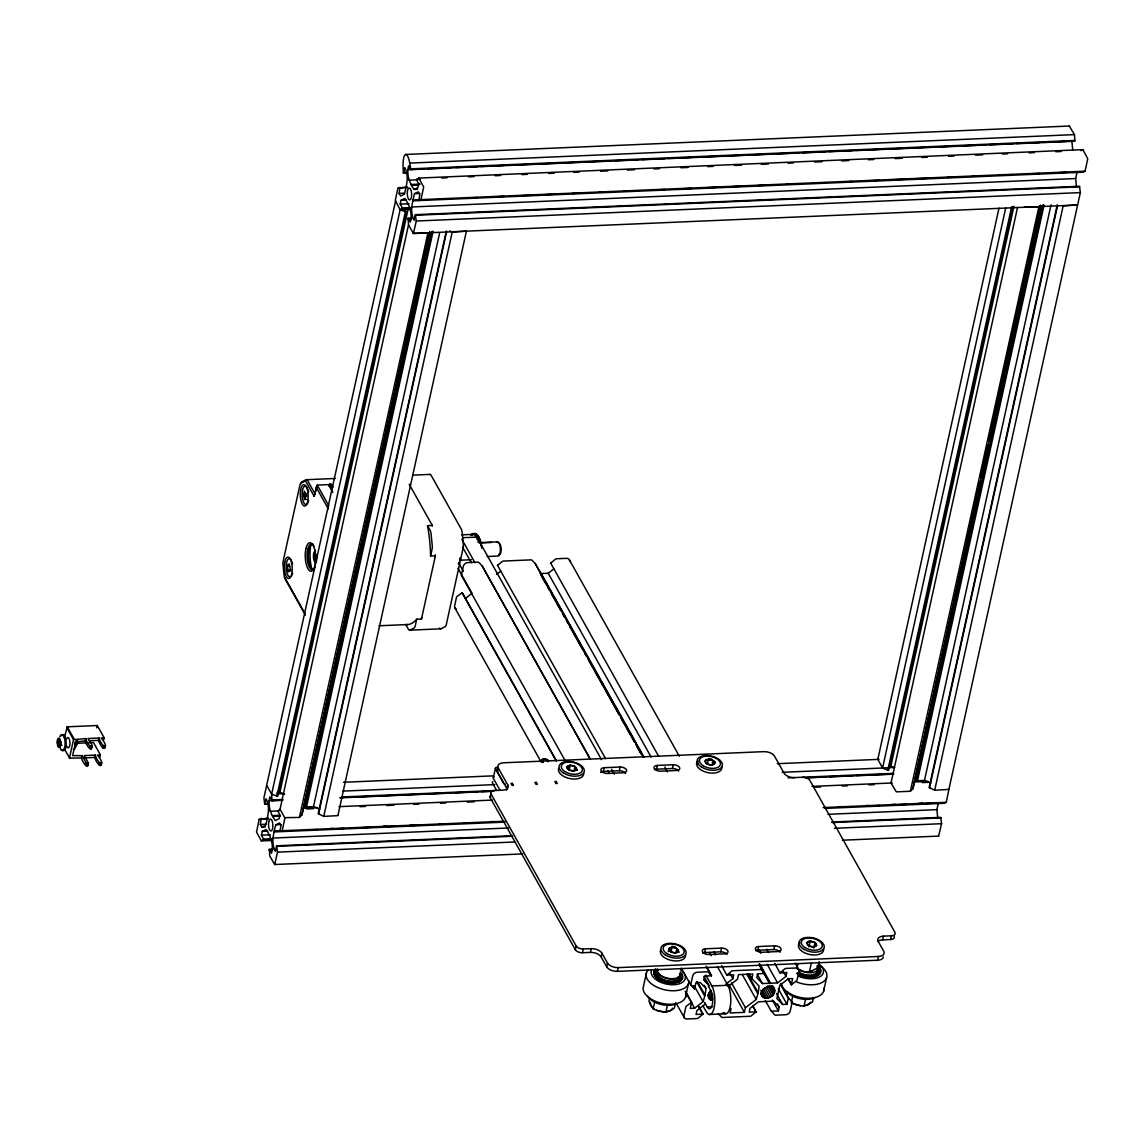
<?xml version="1.0" encoding="UTF-8"?>
<svg xmlns="http://www.w3.org/2000/svg" width="1145" height="1145" viewBox="0 0 1145 1145"><rect width="100%" height="100%" fill="white"/><g stroke="black" fill="none" stroke-linecap="round" stroke-linejoin="round"><path stroke-width="1.5" d="M303.21 493.924L304.756 499.649L306.259 494.64L304.312 491.176L303.912 494.082L303.21 493.924L306.86 493.767M774.406 989.194C770.428 982.296 757.532 990.124 762.413 996.694C768.51 1002.018 779.316 992.3 772.66 986.074M268.345 804.148L264.781 804.305L263.88 797.95L395.597 200.933M266.885 785.699L271.637 794.172L277.748 796.347L406.232 211.982L400.12 209.807L395.268 200.346L397.93 188.252L407.148 186.936M449.613 230.932L452.218 232.049L466.416 231.19L337.932 815.412M998.998 208.147L877.814 759.35L882.58 768.009L887.79 770.227L888.706 770.184L1012.581 206.758M1057.264 204.84L929.168 787.459L934.692 790.236L948.89 789.392L1080.35 192.603L1079.449 186.249L415.377 214.673L414.147 220.226C409.524 211.911 412.458 202.207 414.49 193.691L418.297 191.83L419.8 194.521L418.898 200.633L420.988 199.616L1085.059 171.192L1087.75 158.726L1082.869 149.637L418.798 178.076L416.537 179.894L418.712 183.787L417.868 187.623L414.061 189.469C409.495 182.899 406.217 174.298 408.622 165.753L410.797 169.646L1074.883 141.221L1074.468 134.623L1069.387 126.265M287.28 566.374L287.681 564.571L288.855 565.401L289.198 563.827L290.343 569.308L289.943 571.126L289.327 570.024L288.425 571.87L287.28 566.374L289.714 566.274M64.421 737.38L67.269 726.817L97.282 725.529L104.166 737.824L103.651 740.157M104.166 737.824L101.232 737.952C110.607 749.832 101.604 747.914 99.114 738.038L87.95 738.511C97.325 750.404 88.322 748.486 85.832 738.611L73.509 739.598L69.444 758.062L81.567 758.004C81.596 760.581 88.151 771 88.423 763.114L84.2 755.585L95.364 755.099C97.855 764.975 106.857 766.892 97.482 755.013L100.402 754.884L99.901 757.217M81.567 758.004L82.082 755.671L72.622 755.614L75.656 741.817L85.317 740.944C85.345 743.52 91.901 753.94 92.172 746.053M85.317 740.944L85.832 738.611M85.789 765.547L86.304 763.214L82.082 755.671M89.539 748.486L90.054 746.139M87.22 766.162L88.423 763.114M90.97 749.088L91.486 746.755M96.767 727.876L97.282 725.529M101.705 762.556C101.433 770.442 94.878 760.022 94.849 757.446L95.364 755.099M105.455 745.481C105.183 753.381 98.627 742.948 98.599 740.371L99.114 738.038M99.071 764.975L99.586 762.642M102.821 747.914L103.336 745.581M100.502 765.59L101.018 763.257M104.252 748.529L104.767 746.182M305.414 615.166L284.89 578.511A4.322 1.574 87.5 0 1 284.132 575.706L283.001 564.514A4.322 1.574 87.5 0 1 283.144 561.265L299.918 485.008A4.322 1.574 87.5 0 1 300.877 483.219L304.899 481.243A4.322 1.574 87.5 0 1 306.116 481.973L314.116 496.243L317.237 485.094L328.4 484.607L332.794 492.45M314.116 496.243L317.237 485.094L328.801 505.732M329.316 486.253L329.774 484.149L331.377 484.077L333.109 487.183M268.388 818.045L259.171 819.362L256.494 832.057L261.361 840.917L272.066 840.459M265.425 826.991L261.847 827.148L260.344 824.457L261.246 818.346M264.781 804.305L265.998 798.752C270.621 807.082 267.701 816.771 265.654 825.287L261.847 827.148M407.105 173.038L403.541 173.196L404.757 167.642C409.38 175.972 406.446 185.662 404.414 194.178L400.607 196.038L399.104 193.362L400.006 187.236M261.361 840.917L263.622 839.085L261.432 835.192L262.277 831.37L266.084 829.51C270.649 836.093 273.941 844.681 271.522 853.225L269.347 849.332L272.925 849.175M279.738 816.113L272.596 816.414C269.547 810.617 268.087 803.418 269.862 796.863L272.038 800.756L282.758 800.298M272.038 800.756L271.637 794.172L400.12 209.807L402.367 207.989L400.192 204.096L401.036 200.26L404.843 198.4C409.409 204.984 412.701 213.585 410.282 222.116L408.107 218.223L411.685 218.08M410.797 169.646C407.649 144.442 401.151 154.174 403.541 173.196M276.832 796.39L405.316 212.025M277.018 792.397L279.924 792.268L408.021 209.649M522.807 853.898L274.643 864.518L269.762 855.93L269.347 849.332M512.259 835.693L276.618 845.783L275.387 851.336C270.764 843.006 273.698 833.317 275.73 824.801L279.537 822.94L281.04 825.631L279.824 831.17L282.228 830.726L284.905 818.102L280.038 809.171L408.522 224.821L408.107 218.223M276.618 845.783L277.519 852.138L274.7 864.518M415.377 214.673L416.279 221.028L413.431 233.465L427.886 233.079L299.403 817.444L284.776 817.644M420.988 199.616L423.664 187.007L418.798 178.076M429.719 231.719L301.936 814.896L299.403 817.444M301.936 814.896L430.033 232.278M431.98 231.319L305.414 806.953L431.966 232.693M305.787 806.581L306.531 806.896L433.096 231.261M306.531 806.896L313.515 806.595L439.694 232.707M446.321 231.004L318.224 813.608L323.734 816.399L337.904 815.641M318.539 814.181L446.636 231.562M323.734 816.399L452.218 232.049M416.694 619.202L415.263 625.771A5.711 2.09 87.5 0 1 413.989 628.104L409.939 630.093A5.711 2.09 87.5 0 1 408.35 629.135L405.774 624.54A71.706 26.235 87.5 0 0 416.694 619.202L421.474 619.001L435.372 555.812L430.592 556.026A71.706 26.235 87.5 0 0 427.514 525.669L432.295 525.469L409.209 484.22M430.592 556.026L432.037 549.457A5.711 2.09 87.5 0 0 432.223 545.192L431.078 533.956A5.711 2.09 87.5 0 0 430.091 530.264L427.514 525.669M461.707 575.792A1.732 1.302 -29.2 0 1 461.449 574.804L463.339 566.231A4.279 3.235 -29.2 0 1 468.09 562.553L477.837 562.138A1.732 1.302 -29.2 0 1 478.896 562.51L482.131 565.873L590.219 759.278M497.417 565.473L502.283 561.508A1.732 1.302 -29.2 0 1 503.399 561.05L531.065 559.862A1.732 1.302 -29.2 0 1 532.01 560.234L535.259 563.598L643.404 756.759M535.259 563.598L643.347 757.002M493.309 777.827L495.413 768.252M883.368 956.876A8.573 4.68 12.4 0 1 877.7 960.226L617.384 971.361A8.573 4.68 12.4 0 1 606.664 966.795L601.154 956.962A8.573 4.68 12.4 0 0 590.434 952.382L582.461 952.726A5.711 3.12 12.4 0 1 575.32 949.677L490.275 797.779L491.09 794.029A5.711 3.12 12.4 0 1 494.568 790.522M507.235 789.32A8.573 4.68 12.4 0 0 506.934 788.676L497.488 771.787L498.318 768.052A8.573 4.68 12.4 0 1 503.528 762.799L763.844 751.65A8.573 4.68 12.4 0 1 774.564 756.23L784.01 773.104A8.573 4.68 12.4 0 0 794.744 777.684M550.545 563.197L555.397 559.232A1.732 1.302 -29.2 0 1 556.642 558.76L566.374 558.345A4.279 3.235 -29.2 0 1 569.58 560.349M506.448 790.193L507.765 784.926L498.318 768.052M569.308 769.512L570.224 765.304L575.005 766.549L576.593 769.397L573.402 770.986L568.621 769.726L567.033 766.892L570.224 765.304A4.952 2.705 12.4 0 1 576.593 769.397A4.952 2.705 12.4 0 1 568.621 769.726A4.952 2.705 12.4 0 1 570.224 765.304M574.074 770.757L575.005 766.549M600.567 772.431A4.995 2.734 12.4 0 1 603.372 771.458L604.202 767.708L620.132 767.035A4.995 2.734 12.4 0 1 626.387 769.698A4.995 2.734 12.4 0 1 623.352 772.76L607.408 773.447A4.995 2.734 12.4 0 1 601.154 770.785A4.995 2.734 12.4 0 1 604.202 767.708M575.32 949.677L576.135 945.942L491.09 794.029M603.372 771.458L619.316 770.771L620.132 767.035M582.461 952.726L583.292 948.99L591.264 948.647A8.573 4.68 12.4 0 1 601.984 953.227L607.48 963.059A8.573 4.68 12.4 0 0 618.2 967.625L878.53 956.476A8.573 4.68 12.4 0 0 883.74 951.223L878.229 941.39A8.573 4.68 12.4 0 1 883.453 936.138L891.425 935.794A5.711 3.12 12.4 0 0 894.903 932.288L809.859 780.389A5.711 3.12 12.4 0 0 802.702 777.34M590.434 952.382L591.264 948.647M601.154 956.962L601.984 953.227M606.664 966.795L607.48 963.059M654.396 769.669A4.995 2.734 12.4 0 1 656.5 769.182L657.33 765.432L673.26 764.76A4.995 2.734 12.4 0 1 679.515 767.422A4.995 2.734 12.4 0 1 676.48 770.485L660.536 771.172A4.995 2.734 12.4 0 1 654.282 768.51A4.995 2.734 12.4 0 1 657.33 765.432M617.384 971.361L618.2 967.625M656.5 769.182L672.444 768.495L673.26 764.76M646.453 972.763L643.49 986.274A21.755 11.879 12.4 0 0 663.213 1003.621A21.755 11.879 12.4 0 0 685.841 994.161M649.673 997.91L648.929 1001.274L653.165 1008.845C659.778 1012.237 668.523 1013.497 674.419 1007.929L675.536 1002.877M653.165 1008.845L654.654 1002.104M707.424 763.6L708.354 759.393L713.135 760.638L714.723 763.472L711.532 765.075L706.751 763.815L705.163 760.981L708.354 759.393A4.952 2.705 12.4 0 1 714.723 763.472A4.952 2.705 12.4 0 1 706.751 763.815A4.952 2.705 12.4 0 1 708.354 759.393M668.265 951.624L668.88 948.819L672.072 947.23L676.852 948.475L678.441 951.309L675.249 952.898L670.469 951.652L668.88 948.819M671.156 951.438L672.072 947.23A4.952 2.705 12.4 0 1 678.441 951.309A4.952 2.705 12.4 0 1 670.469 951.652A4.952 2.705 12.4 0 1 672.072 947.23M712.204 764.846L713.135 760.638M675.936 952.683L676.852 948.475M656.615 1010.219A11.421 6.24 12.4 0 0 659.391 1011.164L665.918 1012.18L667.392 1005.439M685.511 997.252L688.474 983.741M685.511 991.413L691.623 1002.304L690.278 1008.416L694.629 1008.23L703.073 1001.718L705.077 995.048L697.663 982.124M704.118 976.499L709.356 985.831L703.645 979.92L704.49 976.084L711.431 975.798L708.24 972.177A1.732 1.302 -29.2 0 0 707.195 971.804L697.448 972.219A4.279 3.235 -29.2 0 0 692.696 975.898L690.807 984.471A1.732 1.302 -29.2 0 0 691.065 985.459L694.586 988.822L695.931 982.711L700.282 982.524L705.993 988.436L705.077 995.048M702.644 953.012A4.995 2.734 12.4 0 1 704.747 952.525L705.578 948.79L721.507 948.103A4.995 2.734 12.4 0 1 727.762 950.765A4.995 2.734 12.4 0 1 724.728 953.842L708.784 954.515A4.995 2.734 12.4 0 1 702.529 951.853A4.995 2.734 12.4 0 1 705.578 948.79M691.623 1002.304L686.542 1006.04A1.732 1.302 -29.2 0 0 685.841 1007.056L683.951 1015.629A4.279 3.235 -29.2 0 0 687.172 1018.978L697.019 1018.549A1.732 1.302 -29.2 0 0 698.149 1018.091L703.001 1014.126L698.65 1006.34M704.747 952.525L720.692 951.838L721.507 948.103M725.844 984.099L732.872 978.674L733.716 974.839L726.774 975.139L731.626 971.175A1.732 1.302 -29.2 0 1 732.757 970.717L760.423 969.529A1.732 1.302 -29.2 0 1 761.368 969.901L764.559 973.522L757.618 973.808L756.773 977.644L762.47 983.569L777.555 982.911L786 976.399L786.844 972.563L779.902 972.864L774.721 963.26M731.068 1008.387L730.066 1012.967L744.407 1012.352L745.424 1007.772L756.201 999.442L758.205 992.772L747.299 973.622M755.772 950.736A4.995 2.734 12.4 0 1 757.875 950.25L758.706 946.514L774.635 945.827A4.995 2.734 12.4 0 1 780.89 948.504A4.995 2.734 12.4 0 1 777.856 951.567L761.912 952.254A4.995 2.734 12.4 0 1 755.657 949.577A4.995 2.734 12.4 0 1 758.706 946.514M758.205 992.772L759.121 986.16L751.836 978.603L752.837 974.023L738.496 974.638L737.48 979.218L728.048 986.503M718.287 1013.726L721.536 1017.089A1.732 1.302 -29.2 0 0 722.481 1017.461L750.147 1016.273A1.732 1.302 -29.2 0 0 751.277 1015.815L756.129 1011.851L752.651 1005.625M757.875 950.25L773.82 949.563L774.635 945.827M780.747 984.142L788.59 998.154L791.839 1001.531A1.732 1.302 -29.2 0 1 792.097 1002.519L790.207 1011.092A4.279 3.235 -29.2 0 1 785.456 1014.771L775.609 1015.186A1.732 1.302 -29.2 0 1 774.664 1014.813L771.472 1011.192L778.414 1010.892L779.258 1007.07L777.512 1003.95M779.902 972.864L784.754 968.899A1.732 1.302 -29.2 0 1 785.985 968.427L795.732 968.012A4.279 3.235 -29.2 0 1 798.952 971.346L797.063 979.92A1.732 1.302 -29.2 0 1 796.362 980.95L791.281 984.671L787.789 978.445M787.03 995.32L787.774 991.942M791.281 984.671L792.626 978.574L788.275 978.76L779.831 985.272L776.911 998.554L782.622 1004.466L786.973 1004.279L788.318 998.168L780.461 984.156M796.805 968.799L797.836 964.147M792.755 996.15L791.267 1002.891L800.427 1005.754M808.942 946.872L810.173 941.262L814.954 942.521L816.542 945.355L813.351 946.944L808.57 945.698L806.982 942.85L810.173 941.262A4.952 2.705 12.4 0 1 816.542 945.355A4.952 2.705 12.4 0 1 808.57 945.698A4.952 2.705 12.4 0 1 810.173 941.262M813.723 948.132L814.954 942.521M798.137 969.443L805.021 971.833L809.358 972.076L811.404 962.773M792.268 1002.963A11.421 6.24 12.4 0 0 797.493 1005.196L804.019 1006.212L805.493 999.471M813.265 998.612L812.521 1001.975L804.019 1006.212M823.613 991.284L826.575 977.787M882.58 768.009L1005.696 208.075M887.79 770.227L1011.665 206.801M1013.983 206.172L890.882 766.105L894.045 767.465M1017.547 207.388L890.996 783.023L896.32 791.839L910.361 791.281L912.894 788.733L1040.991 206.129M910.361 791.281L1038.844 206.93L1040.519 205.227M980.077 481.158L912.894 788.733M980.836 477.68L988.121 444.532M988.894 441.04L1040.662 205.556M1042.938 205.155L916.372 780.79L1043.295 204.783M877.7 960.226L878.53 956.476M916.73 780.418L917.488 780.747L1044.054 205.112M877.8 941.562A8.573 4.68 12.4 0 1 882.623 939.873L883.453 936.138M917.488 780.747L924.473 780.446L1051.038 204.812M882.623 939.873L890.595 939.53L891.425 935.794M929.497 788.018L1057.594 205.413M934.692 790.236L1063.175 205.885L1077.373 204.998M937.784 818.46L936.896 809.644L938.242 803.489M1076.543 187.351L1075.656 178.534L1077.001 172.394M831.8 822.024L940.689 817.358L941.591 823.699L938.599 836.007M824.615 808.427L944.224 803.318L946.3 802.301L948.89 789.306M819.119 961.685L817.73 967.897L809.358 972.076M711.102 990.697C707.381 992.872 706.952 999.571 711.932 1000.344L708.44 994.118M496.658 542.258L497.03 541.928A7.142 2.619 87.5 0 1 500.351 548.641A7.142 2.619 87.5 0 1 497.774 556.069L487.14 556.513M556.456 760.867L462.265 592.638L457.184 596.373A1.732 1.302 -29.2 0 0 456.483 597.389L454.608 605.963A4.279 3.235 -29.2 0 0 456.354 609.097M465.285 598.563L472.312 593.124M496.486 574.432L500.708 571.183M553.836 568.908L548.212 573.244L540.139 573.602M705.349 1004.065L696.904 1010.591L696.06 1014.427L703.001 1014.126M413.402 233.423L1077.502 204.984M1080.794 150.653L1082.869 149.637M412.93 200.819L1082.984 172.208L1085.059 171.192M280.038 809.171L277.777 811.003L279.952 814.896L279.108 818.718L275.301 820.579L272.596 816.414M665.918 1012.18L670.025 1010.706A11.421 6.24 12.4 0 0 672.573 1008.144M805.923 1005.51L808.127 1004.752A11.421 6.24 12.4 0 0 810.674 1002.176M405.444 154.475L1069.559 126.022M410.397 163.062L1074.468 134.623M410.983 168.845L1075.055 140.42M407.777 169.589L423.85 168.902M427.414 168.744L450.629 167.757M455.982 167.528L477.408 166.612M480.972 166.454L504.172 165.467M507.75 165.309L530.951 164.322M534.529 164.164L557.73 163.177M561.308 163.019L584.508 162.032M588.086 161.874L611.287 160.873M614.865 160.729L638.066 159.727M641.629 159.584L664.844 158.582M668.408 158.439L691.623 157.438M695.187 157.28L718.402 156.292M721.965 156.135L745.18 155.148M748.744 154.99L771.959 154.002M775.523 153.845L798.723 152.857M802.301 152.7L825.502 151.712M829.08 151.555L852.281 150.567M855.859 150.41L879.059 149.408M882.638 149.265L905.838 148.263M909.402 148.12L932.617 147.118M936.181 146.975L959.395 145.973M962.959 145.816L986.174 144.828M989.738 144.671L1012.953 143.683M1016.517 143.526L1039.732 142.538M1043.295 142.381L1066.496 141.393M403.226 172.637L406.79 172.48M416.708 179.092L420.287 178.935M441.698 178.019L447.065 177.79M468.477 176.874L473.844 176.645M495.255 175.729L500.608 175.5M522.034 174.584L527.387 174.355M548.813 173.425L554.166 173.196M573.802 172.365L579.155 172.136M600.581 171.22L607.723 170.906M627.36 170.061L634.502 169.761M654.139 168.916L659.491 168.687M680.917 167.771L688.059 167.471M707.696 166.626L713.049 166.397M734.475 165.481L741.616 165.181M761.253 164.336L768.395 164.036M788.032 163.191L793.385 162.962M814.796 162.046L821.938 161.731M841.575 160.901L848.717 160.586M868.354 159.756L873.707 159.527M895.132 158.597L902.274 158.296M921.911 157.452L927.264 157.223M948.69 156.307L954.043 156.078M975.468 155.162L982.61 154.861M1002.247 154.017L1007.6 153.788M1029.026 152.872L1034.379 152.643M1055.804 151.727L1061.157 151.498M408.851 180.166L417.782 179.794M411.27 184.474L420.186 184.102M411.656 185.161L418.798 184.86M411.356 185.318L418.497 185.003M400.321 187.809L407.463 187.494M397.93 188.252L401.494 188.109M414.061 189.469L417.639 189.326M399.104 193.362L404.457 193.133M414.49 193.691L419.843 193.462M401.036 200.26L406.389 200.031M412.844 199.989L420.287 199.531M418.583 200.074L425.725 199.76M438.22 199.23L450.715 198.7M464.999 198.085L477.494 197.555M491.777 196.94L504.272 196.396M518.556 195.795L531.051 195.251M545.335 194.65L557.83 194.106M572.114 193.505L584.608 192.961M598.878 192.346L611.387 191.816M623.882 191.287L638.151 190.671M652.435 190.056L664.93 189.526M679.214 188.911L691.709 188.381M704.204 187.837L718.487 187.236M732.771 186.621L745.266 186.091M757.761 185.547L772.045 184.932M786.329 184.331L798.824 183.787M813.107 183.186L825.602 182.642M838.097 182.112L852.381 181.497M866.65 180.881L879.16 180.352M891.654 179.822L905.924 179.207M918.433 178.677L932.703 178.062M946.987 177.446L959.481 176.917M971.976 176.373L986.26 175.772M998.755 175.228L1013.039 174.627M1027.323 174.011L1039.817 173.482M1052.312 172.938L1066.596 172.322M1079.091 171.793L1082.984 172.208M400.192 204.096L409.123 203.71M411.57 206.973L1075.656 178.534M402.367 207.989L411.298 207.603M402.196 208.791L411.127 208.404M400.12 209.807L410.826 209.349M415.692 215.246L1079.764 186.821M407.935 219.038L411.499 218.881M416.279 221.028L1080.35 192.603M1038.844 206.93L1024.274 207.231M306.373 479.698L335.356 478.467M412.615 475.161L429.89 474.416M303.225 496.128L306.874 495.971M304.355 499.406L306.788 499.306M461.635 534.844L474.03 534.314A15.729 5.754 87.5 0 0 472.527 534.486M462.766 537.706L476.935 537.105L601.511 759.636M479.97 542.601L497.703 541.843M480.9 542.93L491.405 542.472M459.689 560.234L471.511 559.733M287.71 570.596L291.36 570.439M379.081 625.771L407.634 624.54M409.681 630.165L440.753 628.834M89.038 740.786L98.599 740.371M58.094 742.461A6.713 5.067 -29.2 0 0 58.696 739.756L59.841 740.028A6.713 5.711 36.9 0 1 60.528 743.048A6.713 5.067 -29.2 0 1 59.926 745.738L58.696 745.452A6.713 5.711 36.9 0 0 58.094 742.461L61.401 742.318M78.132 743.248L93.532 742.59L100.402 754.884M58.696 745.452L62.016 745.309M83.685 757.918L94.849 757.446M343.486 782.278L493.438 775.852M777.269 763.701L879.031 759.35M276.99 793.929L284.132 793.628M343.042 791.109L494.783 784.611M782.192 772.303L894.66 767.493M272.224 799.954L282.93 799.496M341.84 796.963L502.54 790.193A8.573 4.68 12.4 0 0 507.765 784.926M788.132 777.856L893.458 773.347M269.018 800.699L281.513 800.155M340.423 797.636L344.001 797.493M347.565 797.335L370.78 796.333M374.343 796.19L397.558 795.188M401.122 795.045L424.337 794.043M427.901 793.9L451.116 792.898M454.679 792.755L477.88 791.753M481.458 791.596L492.164 791.138M806.352 777.698L825.989 776.854M829.567 776.696L852.767 775.709M856.346 775.551L893.83 773.948M339.879 797.85L493.409 791.281M805.808 777.899L893.272 774.163M264.466 803.733L268.03 803.59M303.239 808.184L317.523 807.568M338.949 806.653L492.464 800.083M812.02 786.4L892.341 782.965M913.767 782.049L928.051 781.434M306.516 808.971L313.658 808.656M360.074 806.681L365.427 806.452M386.853 805.536L393.994 805.221M413.631 804.377L418.984 804.148M440.41 803.232L445.763 803.003M467.189 802.087L474.316 801.786M815.283 787.188L820.636 786.958M842.062 786.043L847.414 785.813M868.84 784.897L874.193 784.668M922.398 782.607L927.751 782.378M270.091 811.275L279.022 810.889M272.51 815.583L279.652 815.283M272.896 816.27L280.038 815.97M261.575 818.918L266.928 818.689M259.171 819.362L268.102 818.976M260.344 824.457L265.697 824.228M275.73 824.801L281.083 824.572M262.277 831.37L267.629 831.141M274.385 830.941L281.527 830.64M329.717 828.579L333.295 828.422M383.274 826.289L386.853 826.132M410.053 825.13L413.631 824.987M463.611 822.84L467.174 822.697M490.389 821.695L493.953 821.537M838.498 806.796L842.062 806.638M865.262 805.651L868.84 805.493M892.041 804.506L895.619 804.348M918.82 803.361L922.398 803.203M282.228 830.726L503.585 821.251M823.126 807.568L946.3 802.301M279.824 831.17L290.544 830.712M304.813 830.111L317.308 829.567M329.803 829.037L344.087 828.422M358.371 827.821L370.865 827.277M383.36 826.747L397.644 826.132M410.139 825.602L424.423 824.987M438.707 824.371L451.202 823.842M463.696 823.298L477.98 822.697M490.475 822.153L504.759 821.552M838.584 807.254L852.853 806.638M865.362 806.109L879.632 805.493M892.127 804.964L906.411 804.348M918.905 803.819L933.189 803.203M274.17 831.928L505.074 822.11M261.432 835.192L270.363 834.819M272.811 838.068L508.452 827.978M827.992 814.31L936.896 809.644M263.622 839.085L272.539 838.712M263.436 839.9L272.367 839.514M276.933 846.355L512.574 836.265M832.114 822.582L941.004 817.916M269.175 850.134L272.739 849.991M277.519 852.138L514.949 841.976M834.49 828.293L941.591 823.699M842.348 840.215L938.728 836.093M805.021 971.833L811.934 971.532M705.807 975.068L711.904 985.959L727.848 985.272A15.729 5.754 87.5 0 1 730.395 1005.41A15.729 5.754 87.5 0 1 723.583 1012.896M704.662 1002.347L707.281 1007.013L712.591 1006.784M721.808 1013.325L725.286 1013.168M756.129 1011.851L749.188 1012.151L750.032 1008.316L758.462 1001.789L773.548 1001.145L779.258 1007.07M709.156 1014.47L725.086 1013.797M547.453 760.409L548.326 760.538A7.371 6.77 64 0 1 548.484 761.539L547.696 761.568A5.625 5.167 64 0 0 547.496 760.552L547.453 760.409A2.862 1.546 13.2 0 0 543.861 759.364A2.862 1.546 13.2 0 0 542.544 761.053L543.317 762.427M505.317 784.168L503.657 783.452L495.556 768.982A2.862 1.56 12.4 0 1 497.288 767.236M87.736 763.815L86.304 763.214M924.473 780.446L930.813 783.151M279.924 792.268L284.676 794.301M313.515 806.595L319.856 809.3M798.008 968.956L800.77 970.717M548.283 760.38L548.212 760.309A3.721 2.004 13.2 0 0 543.56 758.863A3.721 2.004 13.2 0 0 541.757 761.067L542.515 762.441M413.259 233.294L408.522 224.821M404.772 209.392L406.232 211.982M569.237 559.59L679.328 756.215M795.102 963.017L798.795 969.615M788.075 978.431L791.567 984.671M783.38 971.719L786 976.399M550.602 562.939L658.676 756.344M664.844 767.007L667.406 771.916M766.864 949.248L768.553 952.611M548.212 573.244L651.119 757.06M759.25 950.207L760.996 953.327M767.093 964.219L777.555 982.911M778.242 988.707L786.973 1004.279M772.145 985.902L774.764 990.568M776.51 993.559L782.622 1004.466M541.199 573.545L644.105 757.36M760.08 964.519L770.556 983.212M759.378 963.918L764.617 973.264M759.335 964.176L764.559 973.522M541.442 575.591L544.92 581.832M546.666 584.938L549.285 589.618M551.031 592.738L554.524 598.964M557.128 603.63L560.621 609.87M562.367 612.976L564.986 617.656M567.591 622.322L571.083 628.562M572.829 631.668L576.321 637.908M578.941 642.574L582.419 648.814M584.165 651.92L586.784 656.6M589.403 661.266L592.881 667.506M594.627 670.612L598.119 676.852M600.739 681.518L602.485 684.638M605.09 689.304L608.582 695.545M611.201 700.21L614.693 706.436M616.439 709.556L619.044 714.237M620.79 717.342L624.283 723.583M626.902 728.249L630.38 734.475M632.999 739.155L634.745 742.275M637.364 746.941L640.856 753.167M761.196 968.126L769.912 983.712M771.172 985.845L774.65 992.071M541.012 575.148L546.237 584.494M547.983 587.614L549.729 590.734M551.475 593.84L561.064 610.986M562.81 614.092L564.557 617.212M566.303 620.332L568.034 623.438M569.781 626.558L582.862 649.916M584.608 653.036L586.355 656.157M588.101 659.262L604.674 688.861M606.406 691.981L619.488 715.339M621.234 718.459L634.316 741.831M636.062 744.937L641.3 754.283M759.894 966.122L769.483 983.269M769.741 985.802L774.092 993.588M767.894 985.688L773.118 995.034M766.563 986.947L771.802 996.293M772.303 1000L778.414 1010.892M757.246 974.223L762.47 983.569M764.989 987.935L770.227 997.281M763.257 988.579L768.495 997.925M762.37 990.411L766.735 998.197M760.695 990.282L765.06 998.068M765.304 1000.544L771.415 1011.45M760.967 992.887L763.586 997.553M760.666 993.574L762.413 996.694M749.216 973.923L751.836 978.603M747.084 974.595L757.546 993.287M742.246 974.509L756.201 999.442M752.594 1005.868L756.072 1012.094M730.252 973.994L732.872 978.674M731.469 982.854L745.424 1007.772M497.474 565.215L605.548 758.62M611.716 769.268L614.278 774.192M713.75 951.524L715.439 954.887M721.593 965.536L726.774 975.139M728.707 984.314L744.407 1012.352M607.609 770.528L609.355 773.634M709.542 952.597L711.288 955.703M717.385 966.595L727.848 985.272M482.131 565.873L590.276 759.02M706.25 966.194L711.489 975.54M707.08 967.997L711.431 975.798M461.864 539.338L474.932 562.682M462.58 547.124L471.296 562.682M704.776 979.734L706.522 982.854M708.268 985.959L710.873 990.64A10.004 3.664 87.5 0 1 712.29 1004.566A10.004 3.664 87.5 0 1 707.281 1007.013M710.129 990.854L712.748 995.535M709.242 992.686L712.734 998.912M704.247 985.315L705.993 988.436M707.839 995.162L710.458 999.828M696.575 981.537L704.418 995.563M458.973 563.512L463.339 571.283M694.342 986.131L703.073 1001.718M692.839 985.702L694.586 988.822M692.568 985.716L694.314 988.822M457.943 568.178L471.01 591.521M702.758 1005.467L706.25 1011.693A15.729 5.754 87.5 0 0 714.122 1007.843A15.729 5.754 87.5 0 0 711.904 985.959M461.55 575.591L565.329 760.953M681.318 968.112L690.907 985.258M698.593 1006.584L702.958 1014.37M461.993 592.652L556.169 760.881M685.24 991.413L694.629 1008.23M454.751 607.694L541.299 762.284M676.251 1003.349L684.309 1017.733M329.774 484.149L332.379 488.8M499.907 790.107L493.438 778.571A2.862 1.56 12.4 0 1 494.096 777.026M496.501 790.222L492.464 783.008A2.862 1.56 12.4 0 1 492.88 781.591M316.12 487.126L328.314 508.924M315.233 494.211L307.69 480.728A5.711 2.09 87.5 0 0 306.101 479.784L302.051 481.759A5.711 2.09 87.5 0 0 300.863 483.777M304.785 613.233L285.964 579.599A5.711 2.09 87.5 0 1 285.248 577.667M67.269 726.817L74.139 739.112M66.625 727.304L73.509 739.598M64.292 748.844L69.874 758.505M1071.863 141.164L1072.75 149.981M284.146 567.891L284.475 571.097M66.682 738.754A5.138 1.875 87.5 0 1 69.358 739.384A5.138 1.875 87.5 0 1 69.401 746.626A5.138 1.875 87.5 0 1 66.725 745.982M75.169 741.574A5.138 1.875 87.5 0 1 74.997 745.409M75.885 741.23A7.142 2.619 87.5 0 1 73.38 749.574M76.529 740.257A4.279 1.574 87.5 0 1 76.486 744.751A4.279 1.574 87.5 0 1 74.983 746.254M61.372 735.763A8.087 2.963 87.5 0 1 66.052 740.929A8.087 2.963 87.5 0 1 63.061 750.562M62.474 750.175A8.087 2.963 87.5 0 1 61.93 749.488M77.23 740.185A2.862 1.045 87.5 0 1 77.388 743.72A2.862 1.045 87.5 0 1 76.171 744.622M60.47 735.548A8.087 2.963 87.5 0 1 64.406 737.995A8.087 2.963 87.5 0 1 64.32 748.701A8.087 2.963 87.5 0 1 60.37 748.587M60.07 747.814A8.087 2.963 87.5 0 1 59.812 746.969M59.883 736.793A8.087 2.963 87.5 0 1 60.155 736.106M475.533 535.202A15.729 5.754 87.5 0 1 476.935 537.105M429.618 474.502A5.711 2.09 87.5 0 1 431.221 475.447L461.163 528.933A5.711 2.09 87.5 0 1 462.165 532.625L463.296 543.861A5.711 2.09 87.5 0 1 463.11 548.126L446.335 624.44A5.711 2.09 87.5 0 1 445.076 626.773L441.025 628.762A5.711 2.09 87.5 0 1 439.551 628.018M307.475 503.414A9.289 3.392 87.5 0 1 303.01 500.766A9.289 3.392 87.5 0 1 302.953 488.586A9.289 3.392 87.5 0 1 307.404 488.056M307.933 489.33A9.289 3.392 87.5 0 1 308.592 491.921M308.535 500.608A9.289 3.392 87.5 0 1 307.661 503.113M314.417 569.509A12.853 4.709 87.5 0 1 308.449 557.415A12.853 4.709 87.5 0 1 313.072 544.061M315.19 566.761A12.853 4.709 87.5 0 1 308.806 565.988A12.853 4.709 87.5 0 1 307.89 548.655A12.853 4.709 87.5 0 1 314.116 546.394M316.349 554.695A12.853 4.709 87.5 0 1 316.392 561.308M291.36 576.15A9.289 3.392 87.5 0 1 286.98 572.901A9.289 3.392 87.5 0 1 287.066 560.907A9.289 3.392 87.5 0 1 291.474 560.506M292.004 561.78A9.289 3.392 87.5 0 1 292.548 563.827M292.59 573.072A9.289 3.392 87.5 0 1 291.903 575.234M312.07 569.723A22.857 8.358 87.5 0 1 311.096 543.517M315.562 562.538A7.142 2.619 87.5 0 1 314.589 559.705M314.317 557.93A7.142 2.619 87.5 0 1 314.302 554.252M314.56 552.606A7.142 2.619 87.5 0 1 315.505 550.23M498.504 543.288A5.696 2.09 87.5 0 1 501.166 549.4A5.696 2.09 87.5 0 1 498.547 554.252M316.592 561.923A5.696 2.09 87.5 0 1 313.501 557.744A5.696 2.09 87.5 0 1 315.49 551.074M431.737 524.482A5.711 2.09 87.5 0 1 432.366 526.113M435.329 554.781A5.711 2.09 87.5 0 1 435.071 557.214M421.789 617.599A5.711 2.09 87.5 0 1 421.131 619.345M459.803 558.417A16.459 6.026 87.5 0 1 459.646 559.361M458.787 562.696A16.459 6.026 87.5 0 1 458.515 563.426M460.218 558.059A15.744 5.754 87.5 0 1 459.703 560.635M458.988 562.839A15.744 5.754 87.5 0 1 458.429 564.056M471.998 535.488A16.459 6.026 87.5 0 1 472.327 535.001M473.042 534.228A16.459 6.026 87.5 0 1 481.143 546.008M475.633 534.157A15.744 5.754 87.5 0 1 481.759 548.183M470.81 535.33A15.744 5.754 87.5 0 1 477.479 539.896M477.995 541.556A15.744 5.754 87.5 0 1 478.209 542.429M471.01 535.058A16.459 6.026 87.5 0 1 479.311 543.031M569.652 560.778A4.279 3.235 -29.2 0 1 569.666 561.222M678.913 976.47A11.421 6.24 12.4 0 1 677.296 977.601M675.106 978.374A11.421 6.24 12.4 0 1 658.189 972.606M657.602 970.903A11.421 6.24 12.4 0 1 657.774 969.271M680.015 973.407A11.421 6.24 12.4 0 1 679.844 975.039M679.515 975.755A11.421 6.24 12.4 0 1 666.161 980.392A11.421 6.24 12.4 0 1 658.189 970.173M654.167 1008.931A11.421 6.24 12.4 0 1 650.489 1002.376M680.559 973.465A11.965 6.541 12.4 0 1 668.107 978.674A11.965 6.541 12.4 0 1 657.244 969.128M685.511 954.987A12.853 7.027 12.4 0 1 672.129 960.583A12.853 7.027 12.4 0 1 660.479 950.321M672 946.314A12.853 7.027 12.4 0 1 675.292 946.929M668.966 949.692A7.142 3.907 12.4 0 1 670.598 949.477M677.496 951.28A7.142 3.907 12.4 0 1 678.713 952.239M676.681 1003.607A17.433 9.518 12.4 0 1 647.512 995.993M688.818 980.65A21.755 11.879 12.4 0 1 663.399 989.495A21.755 11.879 12.4 0 1 648.227 970.044M680.574 969.872A17.433 9.518 12.4 0 1 673.131 984.743A17.433 9.518 12.4 0 1 651.405 970.33M680.287 971.962A14.785 8.072 12.4 0 1 669.267 983.068A14.785 8.072 12.4 0 1 655.169 969.142M680.745 980.535A14.241 7.786 12.4 0 1 678.727 981.952M672.716 983.34A14.241 7.786 12.4 0 1 663.141 981.78M662.01 981.337A14.241 7.786 12.4 0 1 654.167 973.593M654.382 971.561A14.241 7.786 12.4 0 1 655.541 969.786M681.576 973.923A14.284 7.8 12.4 0 1 667.449 982.281A14.284 7.8 12.4 0 1 655.656 969.099M680.202 973.98A12.795 6.984 12.4 0 1 667.535 981.465A12.795 6.984 12.4 0 1 656.972 969.658M583.664 773.061A12.853 7.027 12.4 0 1 570.282 778.657A12.853 7.027 12.4 0 1 558.631 768.409M567.104 767.765A7.142 3.907 12.4 0 1 568.75 767.551M575.649 769.354A7.142 3.907 12.4 0 1 576.865 770.313M720.692 951.838A4.995 2.734 12.4 0 1 726.946 954.515M490.275 797.779A5.711 3.12 12.4 0 1 490.532 795.389M894.073 936.037A5.711 3.12 12.4 0 1 890.595 939.53M497.488 771.787A8.573 4.68 12.4 0 1 498.418 767.751M619.316 770.771A4.995 2.734 12.4 0 1 625.571 773.433M566.947 767.608A7.428 4.05 12.4 0 1 568.664 767.393M575.835 769.268A7.428 4.05 12.4 0 1 577.094 770.256M583.292 948.99A5.711 3.12 12.4 0 1 576.135 945.942M668.78 949.506A7.428 4.05 12.4 0 1 670.498 949.277M677.668 951.151A7.428 4.05 12.4 0 1 678.928 952.153M672.444 768.495A4.995 2.734 12.4 0 1 678.699 771.172M773.82 949.563A4.995 2.734 12.4 0 1 780.074 952.239M705.692 759.75A7.142 3.907 12.4 0 1 707.338 759.536M709.141 759.593A7.142 3.907 12.4 0 1 710.973 759.937M712.705 760.538A7.142 3.907 12.4 0 1 715.468 762.298M698.092 764.13A10.162 5.553 12.4 0 1 697.734 761.153M709.442 758.477A10.162 5.553 12.4 0 1 711.918 759.321M721.794 767.15A12.853 7.027 12.4 0 1 706.766 772.374A12.853 7.027 12.4 0 1 697.806 760.881M712.247 762.642A7.142 3.907 12.4 0 1 713.779 763.443M807.526 941.619A7.142 3.907 12.4 0 1 809.157 941.405M810.961 941.476A7.142 3.907 12.4 0 1 812.793 941.82M799.396 944.482A10.162 5.553 12.4 0 1 799.553 943.036M817.53 965.736A11.421 6.24 12.4 0 1 813.208 972.406A11.421 6.24 12.4 0 1 799.539 969.872M817.029 968.083A11.421 6.24 12.4 0 1 812.692 974.738A11.421 6.24 12.4 0 1 799.024 972.205M823.613 949.019A12.853 7.027 12.4 0 1 808.599 954.257A12.853 7.027 12.4 0 1 799.625 942.764M814.782 997.653A17.433 9.518 12.4 0 1 787.617 992.6M823.942 988.192A21.755 11.879 12.4 0 1 804.119 998.082A21.755 11.879 12.4 0 1 781.248 983.412M819.591 965.307A21.755 11.879 12.4 0 1 823.427 981.666A21.755 11.879 12.4 0 1 796.204 981.737M818.675 963.904A17.433 9.518 12.4 0 1 820.235 976.556A17.433 9.518 12.4 0 1 798.838 976.327M818.389 966.008A14.785 8.072 12.4 0 1 815.984 976.37A14.785 8.072 12.4 0 1 796.82 973.508M819.491 968.641A14.241 7.786 12.4 0 1 814.095 976.943M807.239 977.243A14.241 7.786 12.4 0 1 800.112 975.383M818.045 965.865A14.284 7.8 12.4 0 1 815.712 975.884A14.284 7.8 12.4 0 1 797.192 973.121M816.829 966.137A12.795 6.984 12.4 0 1 814.753 975.125A12.795 6.984 12.4 0 1 798.151 972.649M512.33 783.38L510.999 783.438L512.101 785.398L513.432 785.341L512.33 783.38M536.246 782.35L534.915 782.407L536.017 784.382L537.348 784.325L536.246 782.35M556.169 781.505L554.838 781.563L555.94 783.524L557.271 783.466L556.169 781.505M57.636 740.686A3.993 1.46 87.5 0 0 59.082 746.755A3.993 1.46 87.5 0 0 60.17 740.844A3.993 1.46 87.5 0 0 57.636 740.686M57.422 740.343A4.652 1.703 87.5 0 0 59.096 747.413A4.652 1.703 87.5 0 0 60.37 740.529A4.652 1.703 87.5 0 0 57.422 740.343M305.887 548.77A14.298 5.238 87.5 0 0 310.538 571.198A14.298 5.238 87.5 0 0 314.99 550.945A14.298 5.238 87.5 0 0 305.887 548.77M284.733 562.238A10.72 3.922 87.5 0 0 288.597 578.511A10.72 3.922 87.5 0 0 291.531 562.653A10.72 3.922 87.5 0 0 284.733 562.238M300.663 489.788A10.72 3.922 87.5 0 0 304.527 506.047A10.72 3.922 87.5 0 0 307.475 490.203A10.72 3.922 87.5 0 0 300.663 489.788M268.703 821.938A5.997 2.19 87.5 0 0 270.864 831.041A5.997 2.19 87.5 0 0 272.51 822.167A5.997 2.19 87.5 0 0 268.703 821.938M665.231 954.873A12.853 7.027 12.4 0 0 685.927 953.985A12.853 7.027 12.4 0 0 669.381 943.365A12.853 7.027 12.4 0 0 665.231 954.873M666.762 953.513A10.72 5.854 12.4 0 0 684.009 952.769A10.72 5.854 12.4 0 0 670.226 943.924A10.72 5.854 12.4 0 0 666.762 953.513M563.383 772.947A12.853 7.027 12.4 0 0 584.079 772.059A12.853 7.027 12.4 0 0 567.534 761.454A12.853 7.027 12.4 0 0 563.383 772.947M564.914 771.587A10.72 5.854 12.4 0 0 582.161 770.843A10.72 5.854 12.4 0 0 568.378 761.997A10.72 5.854 12.4 0 0 564.914 771.587M701.513 767.035A12.853 7.027 12.4 0 0 722.209 766.148A12.853 7.027 12.4 0 0 705.663 755.528A12.853 7.027 12.4 0 0 701.513 767.035M703.044 765.676A10.72 5.854 12.4 0 0 720.291 764.932A10.72 5.854 12.4 0 0 706.508 756.086A10.72 5.854 12.4 0 0 703.044 765.676M803.332 948.919A12.853 7.027 12.4 0 0 824.028 948.031A12.853 7.027 12.4 0 0 807.497 937.412A12.853 7.027 12.4 0 0 803.332 948.919M804.863 947.545A10.72 5.854 12.4 0 0 822.11 946.815A10.72 5.854 12.4 0 0 808.327 937.955A10.72 5.854 12.4 0 0 804.863 947.545M407.463 190.829A5.997 2.19 87.5 0 0 409.624 199.931A5.997 2.19 87.5 0 0 411.27 191.058A5.997 2.19 87.5 0 0 407.463 190.829"/></g></svg>
